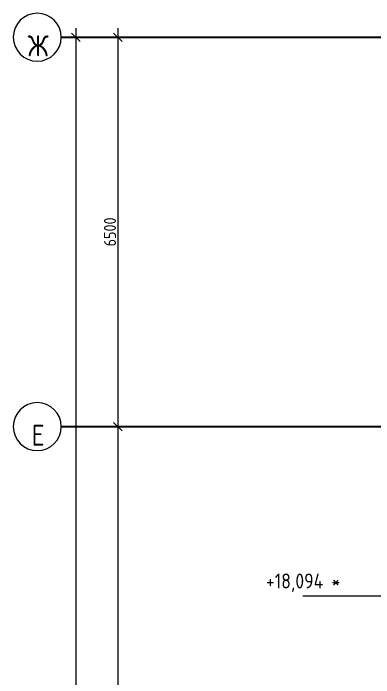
# Model space of a CAD drawing. Header units: millimetres. Extents: x -129048 to 476301, y -5853 to 215316.
# Drawn here: x 404321 to 410331, y 32349 to 43441 of the extents above; entities that cross this region are included whole.
import ezdxf

# ---------------------------------------------------------------- set-up
doc = ezdxf.new("R2010")
doc.units = ezdxf.units.MM
doc.linetypes.add('ADSK_Линия сетки', pattern=[25, 20, -2.5, 0, -2.5])
doc.layers.add('0_АР', color=8, linetype='Continuous', lineweight=20)
doc.layers.add('Оси', color=7, linetype='Continuous', lineweight=9)
doc.styles.add('GOST Common', font='GOST Common_0.ttf', dxfattribs={"width": 0.9, "height": 350})
doc.styles.add('GOST Common_1', font='GOST Common_0.ttf', dxfattribs={"width": 0.9, "height": 200})
doc.dimstyles.new('ADSK_Основной_2_5_мм', dxfattribs={"dimscale": 304.8, "dimtxt": 251.428749, "dimasz": 0.463911, "dimexe": 0.492126, "dimexo": 0.492126, "dimgap": 0.098425, "dimtad": 1, "dimdec": 1, "dimrnd": 0.1, "dimdsep": 46, "dimtxsty": 'GOST Common_1', "dimblk1": 'OBLIQUE', "dimblk2": 'OBLIQUE', "dimsah": 1, "dimcen": 0.09, "dimdle": 0.492126, "dimazin": 2, "dimtfac": 1, "dimtdec": 4, "dimtix": 1, "dimtmove": 0, "dimatfit": 3, "dimfxl": 1, "dimtvp": 1, "dimtfill": 1, "dimtolj": 1, "dimtzin": 0, "dimlwd": 20, "dimlwe": 20, "dimarcsym": 2})

# ---------------------------------------------------------------- blocks, each defined once
blk = doc.blocks.new('Ось сетки - Круг_Ø8 мм-8258-План кровли АР копия 1')
at = {"layer": 'Оси', "lineweight": 20}
for start, end in [(360, 180), (180, 360)]:
    blk.add_arc((0, 0), 4, start, end, dxfattribs=at)
blk = doc.blocks.new('_Oblique')
at = {"color": 0, "linetype": 'ByBlock', "lineweight": -2}
blk.add_line((-0.5, -0.5), (0.5, 0.5), dxfattribs=at)
blk = doc.blocks.new('*D3107')
at = {"color": 0, "lineweight": 20, "transparency": 16777216}
for p, q in [((405363, 43191), (405363, -159)), ((405313, 43041), (405213, 43041)), ((405313, -9), (405213, -9))]:
    blk.add_line(p, q, dxfattribs=at)
at = {"layer": 'Defpoints', "color": 0, "transparency": 16777216}
for p in [(405463, 43041), (405363, -9), (405463, -9)]:
    blk.add_point(p, dxfattribs=at)
at = {"color": 0, "lineweight": 20, "transparency": 16777216, "xscale": 141.4, "yscale": 141.4, "zscale": 141.4}
for p, rotation in [((405363, 43041), 90), ((405363, -9), 270)]:
    blk.add_blockref('_Oblique', p, dxfattribs=dict(at, rotation=rotation))
at = {"color": 0, "lineweight": 20, "transparency": 16777216, "insert": (405233, 21516), "char_height": 200, "width": 971.62, "attachment_point": 5, "rotation": 90, "style": 'GOST Common_1', "bg_fill": 3, "box_fill_scale": 1.1, "bg_fill_color": 256, "bg_fill_true_color": 13158600, "bg_fill_transparency": 0}
blk.add_mtext('\\A1;43050', dxfattribs=at)
blk = doc.blocks.new('*D3108')
at = {"color": 0, "lineweight": 20, "transparency": 16777216}
for p, q in [((406063, 43191), (406063, 36391)), ((406013, 43041), (405913, 43041)), ((406013, 36541), (405913, 36541))]:
    blk.add_line(p, q, dxfattribs=at)
at = {"layer": 'Defpoints', "color": 0, "transparency": 16777216}
for p in [(406163, 43041), (406063, 36541), (406163, 36541)]:
    blk.add_point(p, dxfattribs=at)
at = {"color": 0, "lineweight": 20, "transparency": 16777216, "xscale": 141.4, "yscale": 141.4, "zscale": 141.4}
for p, rotation in [((406063, 43041), 90), ((406063, 36541), 270)]:
    blk.add_blockref('_Oblique', p, dxfattribs=dict(at, rotation=rotation))
at = {"color": 0, "lineweight": 20, "transparency": 16777216, "insert": (405933, 39791), "char_height": 200, "width": 756.84, "attachment_point": 5, "rotation": 90, "style": 'GOST Common_1', "bg_fill": 3, "box_fill_scale": 1.1, "bg_fill_color": 256, "bg_fill_true_color": 13158600, "bg_fill_transparency": 0}
blk.add_mtext('\\A1;6500', dxfattribs=at)
blk = doc.blocks.new('*D3109')
at = {"color": 0, "lineweight": 20, "transparency": 16777216}
for p, q in [((406063, 36691), (406063, 20091)), ((406013, 36541), (405913, 36541)), ((406013, 20241), (405913, 20241))]:
    blk.add_line(p, q, dxfattribs=at)
at = {"layer": 'Defpoints', "color": 0, "transparency": 16777216}
for p in [(406163, 36541), (406063, 20241), (406163, 20241)]:
    blk.add_point(p, dxfattribs=at)
at = {"color": 0, "lineweight": 20, "transparency": 16777216, "xscale": 141.4, "yscale": 141.4, "zscale": 141.4}
for p, rotation in [((406063, 36541), 90), ((406063, 20241), 270)]:
    blk.add_blockref('_Oblique', p, dxfattribs=dict(at, rotation=rotation))
at = {"color": 0, "lineweight": 20, "transparency": 16777216, "insert": (405933, 28391), "char_height": 200, "width": 889.8, "attachment_point": 5, "rotation": 90, "style": 'GOST Common_1', "bg_fill": 3, "box_fill_scale": 1.1, "bg_fill_color": 256, "bg_fill_true_color": 13158600, "bg_fill_transparency": 0}
blk.add_mtext('\\A1;16300', dxfattribs=at)

msp = doc.modelspace()

# ---------------------------------------------------------------- linework, layer by layer
at = {"linetype": 'ADSK_Линия сетки'}
for p, q in [((405120.6, 43040.787), (474923.436, 43040.787)), ((405120.6, 36540.787), (474923.436, 36540.787))]:
    msp.add_line(p, q, dxfattribs=at)
at = {"layer": '0_АР', "lineweight": 20}
for p, q in [((409487.957, 33712.29), (409147.552, 33712.29)), ((412768.766, 33712.29), (409487.957, 33712.29))]:
    msp.add_line(p, q, dxfattribs=at)

# ---------------------------------------------------------------- block references
at = {"lineweight": 20, "xscale": 99.99999999999993, "yscale": 99.99999999999993, "zscale": 99.99999999999993, "rotation": 269.9999999999994}
for p in [(404720.6, 43040.787), (404720.6, 36540.787)]:
    msp.add_blockref('Ось сетки - Круг_Ø8 мм-8258-План кровли АР копия 1', p, dxfattribs=at)

# ---------------------------------------------------------------- texts
at = {"char_height": 350, "attachment_point": 5, "line_spacing_factor": 1.022766, "style": 'GOST Common'}
for s, insert, width in [('\\pt89.999,180,270,360,450,540,630,720,810,900,990,1080,1170,1260,1350,1440,1530,1620,1710,1800,1890,1980,2070,2160,2250,2340,2430,2520,2610,2700,2790,2880;Ж', (404735.078, 42897.936), 327.6), ('\\pt89.999,180,270,360,450,540,630,720,810,900,990,1080,1170,1260,1350,1440,1530,1620,1710,1800,1890,1980,2070,2160,2250,2340,2430,2520,2610,2700,2790,2880;Е', (404735.078, 36397.936), 232.2)]:
    msp.add_mtext(s, dxfattribs=dict(at, insert=insert, width=width))
at = {"layer": '0_АР', "lineweight": 20, "insert": (408535.337, 34088.997), "char_height": 250, "width": 1469.31552, "attachment_point": 1, "line_spacing_factor": 1.022761, "style": 'GOST Common_1'}
msp.add_mtext('+18,094 *', dxfattribs=at)

# ---------------------------------------------------------------- next in the draw order: dimensions: what is measured, and where the dimension line sits
at = {"lineweight": 20}
for base, p1, p2, override, picture, middle in [((405362.855, -9.213), (405462.84, 43040.787), (405462.84, -9.213), {"dimpost": '<>', "dimfxl": 43050}, '*D3107', (405232.855, 21515.787)), ((406062.855, 36540.787), (406162.84, 43040.787), (406162.84, 36540.787), {"dimpost": '<>', "dimfxl": 6500}, '*D3108', (405932.855, 39790.787))]:
    dim = msp.add_linear_dim(base=base, p1=p1, p2=p2, angle=90, dimstyle='ADSK_Основной_2_5_мм', override=override, dxfattribs=at)
    dim.commit()
    dim.dimension.update_dxf_attribs({"geometry": picture, "text_midpoint": middle})

# ---------------------------------------------------------------- next in the draw order: dimensions: what is measured, and where the dimension line sits
dim = msp.add_linear_dim(base=(406062.855, 20240.787), p1=(406162.84, 36540.787), p2=(406162.84, 20240.787), angle=90, dimstyle='ADSK_Основной_2_5_мм', override={"dimpost": '<>', "dimfxl": 16300}, dxfattribs=at)
dim.commit()
dim.dimension.update_dxf_attribs({"geometry": '*D3109', "text_midpoint": (405932.855, 28390.787)})

doc.saveas('drawing.dxf')
